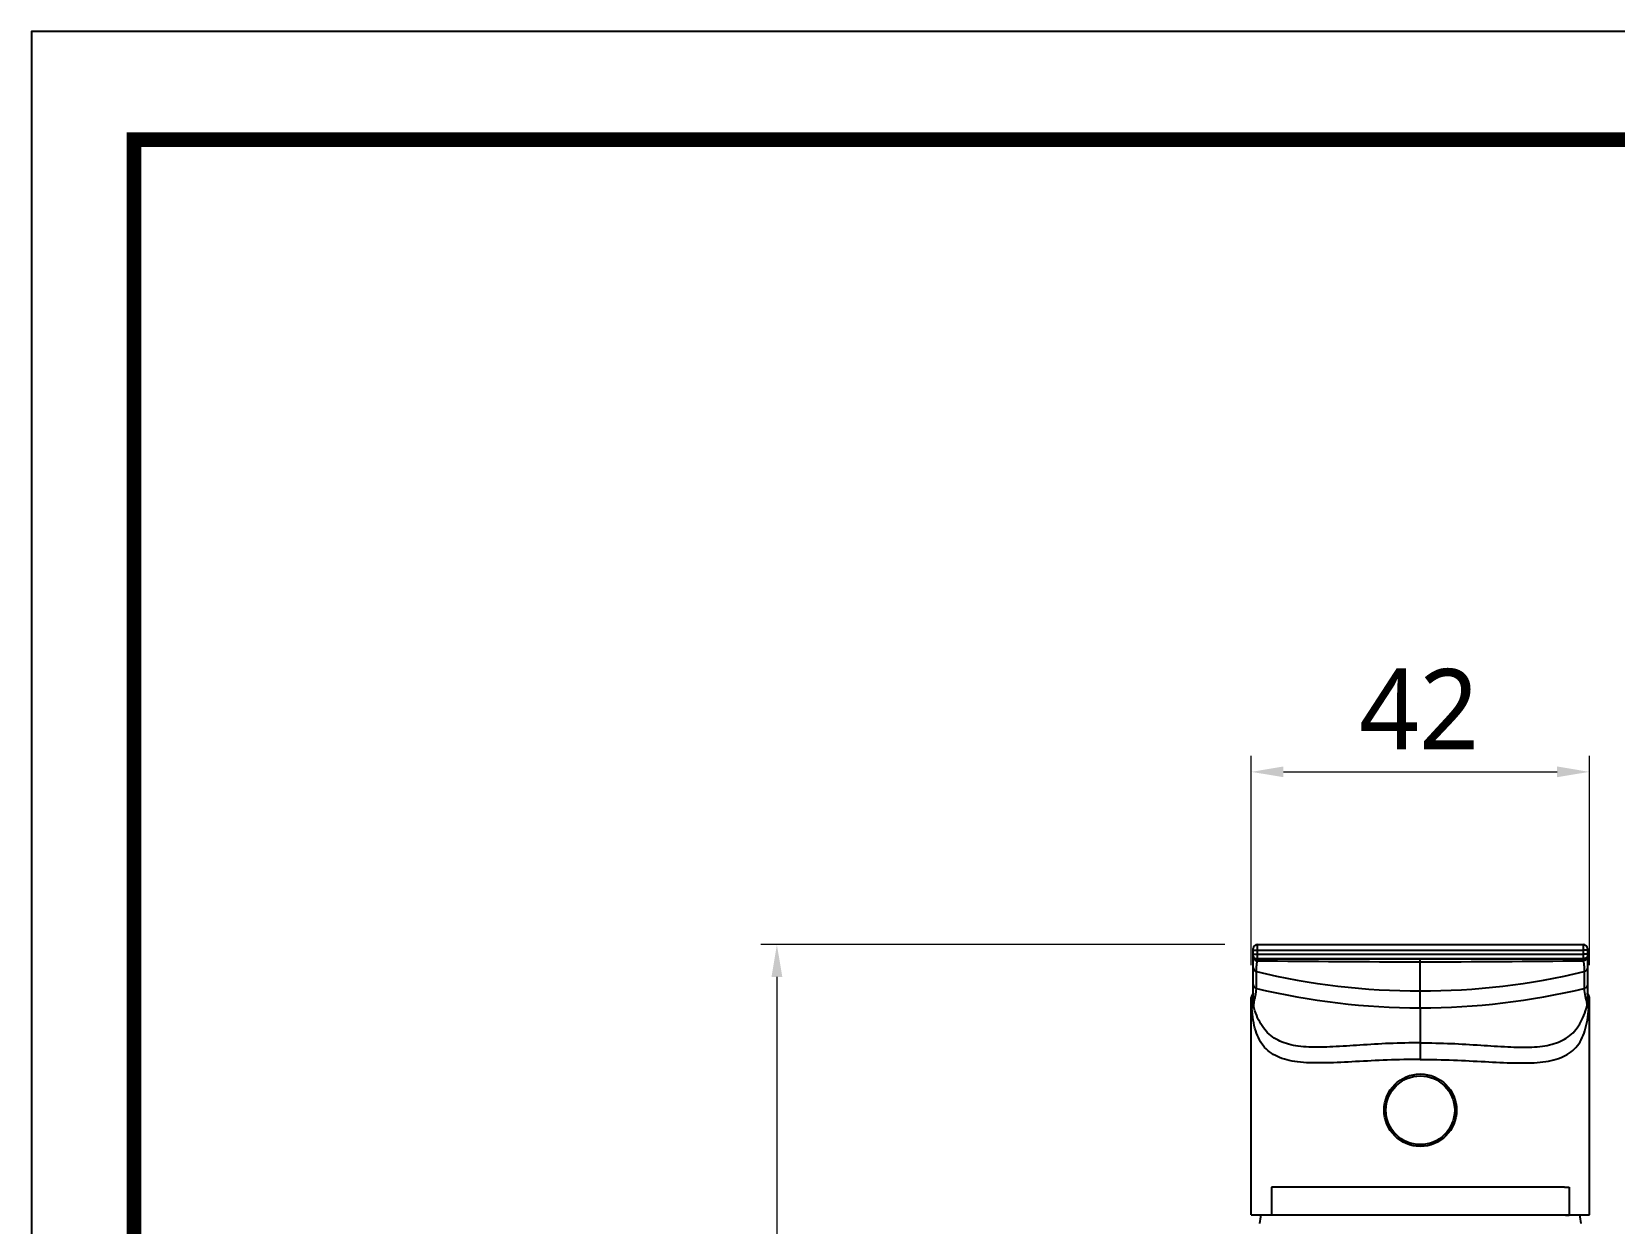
# Model space of a CAD drawing. Extents: x 1723 to 2513, y 4681 to 5260.
# Drawn here: x 1723 to 1919.6, y 5111.9 to 5259.9 of the extents above; entities that cross this region are included whole.
import ezdxf

# ---------------------------------------------------------------- set-up
doc = ezdxf.new("R2010")
doc.units = 0
doc.header["$LTSCALE"] = 30
doc.header["$MEASUREMENT"] = 0
doc.header["$PDMODE"] = 3
doc.header["$PDSIZE"] = -10
doc.layers.get('0').update_dxf_attribs({"linetype": 'CONTINUOUS'})
doc.layers.get('DEFPOINTS').update_dxf_attribs({"linetype": 'CONTINUOUS'})
for name, color, linetype in [('80N81051_DXF_CONTINUOUS_LINE', 7, 'CONTINUOUS'), ('80P35VVD2_DXF_CONTINUOUS_LINE', 7, 'CONTINUOUS'), ('8ZG168060_DXF_CONTINUOUS_LINE', 7, 'CONTINUOUS')]:
    doc.layers.add(name, color=color, linetype=linetype)
doc.styles.add('Daelim Dimension', font='NanumGothic.ttf')
doc.dimstyles.new('DEFAULT', dxfattribs={"dimscale": 2, "dimtxt": 2, "dimasz": 2, "dimexe": 0, "dimexo": 2, "dimgap": 1, "dimtad": 1, "dimdec": 1, "dimzin": 9, "dimdsep": 46, "dimtxsty": 'Daelim Dimension', "dimcen": 0.5, "dimclrd": 252, "dimclre": 252, "dimclrt": 3, "dimadec": 1, "dimazin": 0, "dimtfac": 1, "dimtdec": 1, "dimtix": 1, "dimtmove": 0, "dimatfit": 3, "dimfxl": 0, "dimtolj": 1, "dimtzin": 1, "dimlwd": 9, "dimlwe": 9, "dimarcsym": 0})

# ---------------------------------------------------------------- blocks, each defined once
blk = doc.blocks.new('*D18')
at = {"color": 5, "lineweight": 9, "ltscale": 0.5}
for p, q in [((1874.54, 5143.96), (1874.54, 5169.96)), ((1916.54, 5143.96), (1916.54, 5169.96)), ((1878.54, 5167.96), (1912.54, 5167.96))]:
    blk.add_line(p, q, dxfattribs=at)
at = {"color": 5, "ltscale": 0.5}
for points in [[(1878.54, 5168.63), (1878.54, 5167.3), (1874.54, 5167.96)], [(1912.54, 5168.63), (1912.54, 5167.3), (1916.54, 5167.96)]]:
    blk.add_solid(points, dxfattribs=at)
at = {"layer": 'DEFPOINTS', "color": 0, "ltscale": 0.5}
for p in [(1916.54, 5167.96), (1874.54, 5139.96), (1916.54, 5139.96)]:
    blk.add_point(p, dxfattribs=at)
at = {"color": 7, "ltscale": 0.5, "insert": (1895.38, 5180.75), "char_height": 10, "width": 17.4167, "attachment_point": 2, "style": 'Daelim Dimension'}
blk.add_mtext('\\A1;42', dxfattribs=at)
blk = doc.blocks.new('*D20')
at = {"color": 5, "lineweight": 9, "ltscale": 0.5}
for p, q in [((1871.26, 5146.49), (1813.6, 5146.49)), ((1815.6, 5142.49), (1815.6, 4855.86)), ((1866.51, 4851.86), (1813.6, 4851.86))]:
    blk.add_line(p, q, dxfattribs=at)
at = {"color": 5, "ltscale": 0.5}
for points in [[(1814.93, 5142.49), (1816.27, 5142.49), (1815.6, 5146.49)], [(1814.93, 4855.86), (1816.27, 4855.86), (1815.6, 4851.86)]]:
    blk.add_solid(points, dxfattribs=at)
at = {"layer": 'DEFPOINTS', "color": 0, "ltscale": 0.5}
for p in [(1875.26, 5146.49), (1815.6, 4851.86), (1870.51, 4851.86)]:
    blk.add_point(p, dxfattribs=at)
at = {"color": 7, "ltscale": 0.5, "insert": (1802.71, 4999.09), "char_height": 10, "width": 39.1667, "attachment_point": 2, "rotation": 90, "style": 'Daelim Dimension'}
blk.add_mtext('\\A1;295', dxfattribs=at)

msp = doc.modelspace()

# ---------------------------------------------------------------- linework, layer by layer
at = {"ltscale": 0.5}
msp.add_lwpolyline([(1723.01, 4681.18), (2512.89, 4681.18), (2512.89, 5259.94), (1723.01, 5259.94)], close=True, dxfattribs=at)
at = {"color": 5, "linetype": 'ByBlock', "lineweight": 200, "const_width": 1.82}
msp.add_lwpolyline([(1735.71, 4705.96), (2500.11, 4705.96), (2500.11, 5246.5), (1735.71, 5246.5)], close=True, dxfattribs=at)
at = {"layer": '80N81051_DXF_CONTINUOUS_LINE', "color": 7, "linetype": 'Continuous'}
msp.add_circle((1895.54, 5125.92), 4.5, dxfattribs=at)
at = {"layer": '80N81051_DXF_CONTINUOUS_LINE', "color": 9, "linetype": 'Continuous'}
msp.add_circle((1895.54, 5125.92), 4.27, dxfattribs=at)
at = {"layer": '80P35VVD2_DXF_CONTINUOUS_LINE', "color": 7, "linetype": 'Continuous'}
for p, q in [((1874.79, 5139.01), (1874.79, 5146)), ((1875.29, 5146.5), (1915.79, 5146.5)), ((1916.29, 5146), (1916.29, 5139.01)), ((1874.63, 5140.26), (1874.55, 5140.07)), ((1874.75, 5140.43), (1874.63, 5140.26)), ((1874.79, 5140.47), (1874.75, 5140.43)), ((1874.75, 5140.43), (1874.75, 5140.43)), ((1874.79, 5140.48), (1874.79, 5140.47)), ((1916.29, 5140.47), (1916.29, 5140.48)), ((1916.33, 5140.43), (1916.29, 5140.47)), ((1916.45, 5140.26), (1916.33, 5140.43)), ((1916.33, 5140.43), (1916.33, 5140.43)), ((1916.52, 5140.07), (1916.45, 5140.26)), ((1874.55, 5140.07), (1874.54, 5139.93)), ((1874.54, 5112.92), (1874.54, 5139.93)), ((1916.54, 5139.93), (1916.52, 5140.07)), ((1916.54, 5112.92), (1916.54, 5139.93)), ((1874.54, 5112.92), (1916.54, 5112.92))]:
    msp.add_line(p, q, dxfattribs=at)
at = {"layer": '80P35VVD2_DXF_CONTINUOUS_LINE', "color": 9, "linetype": 'Continuous'}
for p, q in [((1875.29, 5144.74), (1875.29, 5146.5)), ((1915.79, 5146.5), (1915.79, 5144.74)), ((1875.29, 5145.81), (1915.79, 5145.81)), ((1875.29, 5145.31), (1915.79, 5145.31)), ((1875.29, 5144.74), (1915.79, 5144.74)), ((1875.17, 5141.04), (1875.17, 5143.15)), ((1915.9, 5143.15), (1915.9, 5141.04)), ((1874.61, 5140.08), (1874.61, 5138.58)), ((1916.46, 5138.58), (1916.46, 5140.08)), ((1874.8, 5138.89), (1874.8, 5138.89)), ((1895.54, 5138.64), (1895.54, 5132.23)), ((1916.26, 5139.01), (1916.26, 5139.01)), ((1916.27, 5138.89), (1916.27, 5138.89))]:
    msp.add_line(p, q, dxfattribs=at)
at = {"layer": '80P35VVD2_DXF_CONTINUOUS_LINE', "color": 40, "linetype": 'Continuous'}
msp.add_line((1916.29, 5144.74), (1874.79, 5144.74), dxfattribs=at)
at = {"layer": '80P35VVD2_DXF_CONTINUOUS_LINE', "color": 4, "linetype": 'Continuous'}
for q in [(1895.54, 5144.74), (1895.54, 5132.22)]:
    msp.add_line((1895.54, 5138.64), q, dxfattribs=at)
at = {"layer": '80P35VVD2_DXF_CONTINUOUS_LINE', "color": 7, "linetype": 'Continuous'}
for centre, start, end in [((1875.29, 5146), 90, 180), ((1915.79, 5146), 0, 90)]:
    msp.add_arc(centre, 0.5, start, end, dxfattribs=at)
at = {"layer": '80P35VVD2_DXF_CONTINUOUS_LINE', "color": 9, "linetype": 'Continuous'}
for centre, radius, start, end in [((1895.54, 5228.43), 87.69, 256.5696, 283.4304), ((1875.11, 5140.09), 0.495, 136.1765, 180.4667), ((1895.55, 5226.43), 87.78, 256.5768, 269.9928), ((1895.53, 5226.43), 87.78, 270.0072, 283.4232), ((1916.68, 5140.45), 0.392, 180.0036, 184.2431), ((1915.97, 5140.09), 0.495, 359.5333, 43.8249), ((1875.29, 5139.02), 0.497, 180.0333, 194.9677), ((1875.28, 5139.01), 0.497, 180.0324, 194.8348), ((1878.01, 5138.61), 3.22, 170.7223, 174.9661), ((1878.28, 5138.56), 3.5, 168.4677, 170.6592), ((1913.1, 5138.61), 3.19, 7.269, 10.0075), ((1913, 5138.6), 3.28, 5.0445, 7.1669), ((1915.79, 5139.02), 0.497, 345.0323, 359.9667), ((1915.79, 5139.01), 0.497, 345.1652, 359.9676)]:
    msp.add_arc(centre, radius, start, end, dxfattribs=at)
for points, knots in [([(1874.79, 5145.77), (1874.79, 5145.77), (1874.8, 5145.78), (1874.83, 5145.79), (1874.88, 5145.79), (1874.97, 5145.8), (1875.11, 5145.81), (1875.22, 5145.81), (1875.29, 5145.81)], [0, 0, 0, 0, 0.025392, 0.083896, 0.176565, 0.300157, 0.621516, 1, 1, 1, 1]), ([(1874.79, 5145.27), (1874.79, 5145.27), (1874.8, 5145.28), (1874.83, 5145.29), (1874.88, 5145.29), (1874.97, 5145.3), (1875.11, 5145.31), (1875.22, 5145.31), (1875.29, 5145.31)], [0, 0, 0, 0, 0.025392, 0.083896, 0.176565, 0.300157, 0.621516, 1, 1, 1, 1]), ([(1874.79, 5145.08), (1874.79, 5145.05), (1874.8, 5145), (1874.82, 5144.96), (1874.83, 5144.95)], [0, 0, 0, 0, 0.739092, 1, 1, 1, 1]), ([(1874.79, 5144.99), (1874.79, 5144.87), (1874.89, 5144.6), (1875.16, 5144.5), (1875.28, 5144.5)], [0, 0, 0, 0, 0.498992, 1, 1, 1, 1]), ([(1874.83, 5144.95), (1874.85, 5144.92), (1874.97, 5144.79), (1875.15, 5144.74), (1875.29, 5144.74)], [0, 0, 0, 0, 0.218364, 1, 1, 1, 1]), ([(1875.17, 5143.15), (1875.17, 5143.36), (1875.19, 5143.69), (1875.23, 5144.14), (1875.26, 5144.38), (1875.28, 5144.5)], [0, 0, 0, 0, 0.480324, 0.732254, 1, 1, 1, 1]), ([(1875.28, 5144.5), (1875.29, 5144.52), (1875.29, 5144.6), (1875.29, 5144.69), (1875.29, 5144.74)], [0, 0, 0, 0, 0.319579, 1, 1, 1, 1]), ([(1916.29, 5145.77), (1916.29, 5145.77), (1916.27, 5145.78), (1916.25, 5145.79), (1916.2, 5145.79), (1916.11, 5145.8), (1915.97, 5145.81), (1915.85, 5145.81), (1915.79, 5145.81)], [0, 0, 0, 0, 0.025392, 0.083896, 0.176565, 0.300157, 0.621516, 1, 1, 1, 1]), ([(1916.29, 5145.27), (1916.29, 5145.27), (1916.27, 5145.28), (1916.25, 5145.29), (1916.2, 5145.29), (1916.11, 5145.3), (1915.97, 5145.31), (1915.85, 5145.31), (1915.79, 5145.31)], [0, 0, 0, 0, 0.025392, 0.083896, 0.176565, 0.300157, 0.621516, 1, 1, 1, 1]), ([(1916.29, 5144.99), (1916.29, 5144.87), (1916.18, 5144.6), (1915.92, 5144.5), (1915.79, 5144.5)], [0, 0, 0, 0, 0.498992, 1, 1, 1, 1]), ([(1916.25, 5144.95), (1916.23, 5144.92), (1916.11, 5144.79), (1915.92, 5144.74), (1915.79, 5144.74)], [0, 0, 0, 0, 0.218382, 1, 1, 1, 1]), ([(1915.79, 5144.74), (1915.79, 5144.69), (1915.79, 5144.6), (1915.79, 5144.52), (1915.79, 5144.5)], [0, 0, 0, 0, 0.68029, 1, 1, 1, 1]), ([(1915.79, 5144.5), (1915.82, 5144.38), (1915.84, 5144.14), (1915.89, 5143.69), (1915.9, 5143.36), (1915.9, 5143.15)], [0, 0, 0, 0, 0.267746, 0.519676, 1, 1, 1, 1]), ([(1916.29, 5145.08), (1916.29, 5145.05), (1916.28, 5145), (1916.26, 5144.96), (1916.25, 5144.95)], [0, 0, 0, 0, 0.739101, 1, 1, 1, 1]), ([(1874.79, 5143.63), (1874.79, 5143.52), (1874.86, 5143.3), (1875.07, 5143.17), (1875.17, 5143.15)], [0, 0, 0, 0, 0.499425, 1, 1, 1, 1]), ([(1916.29, 5143.63), (1916.29, 5143.52), (1916.21, 5143.3), (1916.01, 5143.17), (1915.9, 5143.15)], [0, 0, 0, 0, 0.499425, 1, 1, 1, 1]), ([(1874.61, 5140.08), (1874.6, 5140.07), (1874.56, 5140.03), (1874.54, 5139.97), (1874.54, 5139.93)], [0, 0, 0, 0, 0.291773, 1, 1, 1, 1]), ([(1874.7, 5140.2), (1874.7, 5140.19), (1874.67, 5140.15), (1874.64, 5140.11), (1874.61, 5140.08)], [0, 0, 0, 0, 0.237196, 1, 1, 1, 1]), ([(1874.76, 5140.32), (1874.76, 5140.31), (1874.74, 5140.27), (1874.72, 5140.22), (1874.7, 5140.2)], [0, 0, 0, 0, 0.239003, 1, 1, 1, 1]), ([(1874.79, 5141.53), (1874.79, 5141.42), (1874.86, 5141.19), (1875.07, 5141.07), (1875.17, 5141.04)], [0, 0, 0, 0, 0.499425, 1, 1, 1, 1]), ([(1874.86, 5139.26), (1874.89, 5139.39), (1874.96, 5139.68), (1875.11, 5140.27), (1875.17, 5140.73), (1875.17, 5141.04)], [0, 0, 0, 0, 0.231578, 0.48729, 1, 1, 1, 1]), ([(1916.29, 5141.53), (1916.29, 5141.42), (1916.21, 5141.19), (1916.01, 5141.07), (1915.9, 5141.04)], [0, 0, 0, 0, 0.499426, 1, 1, 1, 1]), ([(1915.9, 5141.04), (1915.9, 5140.71), (1915.97, 5140.22), (1916.14, 5139.61), (1916.21, 5139.31), (1916.23, 5139.16)], [0, 0, 0, 0, 0.517208, 0.771851, 1, 1, 1, 1]), ([(1916.36, 5140.22), (1916.35, 5140.23), (1916.33, 5140.27), (1916.31, 5140.31), (1916.3, 5140.34)], [0, 0, 0, 0, 0.261756, 1, 1, 1, 1]), ([(1916.46, 5140.08), (1916.45, 5140.09), (1916.42, 5140.14), (1916.38, 5140.18), (1916.36, 5140.22)], [0, 0, 0, 0, 0.265942, 1, 1, 1, 1]), ([(1916.54, 5139.93), (1916.54, 5139.94), (1916.53, 5140), (1916.49, 5140.05), (1916.46, 5140.08)], [0, 0, 0, 0, 0.2227, 1, 1, 1, 1]), ([(1874.61, 5138.58), (1874.67, 5138.64), (1874.75, 5138.78), (1874.79, 5138.94), (1874.79, 5139.01)], [0, 0, 0, 0, 0.531499, 1, 1, 1, 1]), ([(1874.61, 5138.58), (1874.64, 5138.6), (1874.73, 5138.69), (1874.79, 5138.8), (1874.8, 5138.89)], [0, 0, 0, 0, 0.299658, 1, 1, 1, 1]), ([(1895.54, 5132.23), (1894.17, 5132.23), (1891.48, 5132.17), (1887.58, 5131.96), (1884.5, 5131.79), (1882.22, 5131.78), (1880.69, 5131.85), (1879.3, 5132.05), (1878.07, 5132.41), (1877.02, 5132.95), (1876.15, 5133.7), (1875.5, 5134.67), (1875.04, 5135.82), (1874.75, 5137.15), (1874.65, 5138.09), (1874.61, 5138.58)], [0, 0, 0, 0, 0.164408, 0.322526, 0.46814, 0.534486, 0.595692, 0.651431, 0.701924, 0.748278, 0.792689, 0.837978, 0.886755, 0.940613, 1, 1, 1, 1]), ([(1895.54, 5134.29), (1894.26, 5134.29), (1891.75, 5134.24), (1888.13, 5134.01), (1885.28, 5133.82), (1883.17, 5133.74), (1881.73, 5133.75), (1880.4, 5133.85), (1879.19, 5134.08), (1878.11, 5134.45), (1877.15, 5134.99), (1876.35, 5135.73), (1875.69, 5136.64), (1875.18, 5137.71), (1874.92, 5138.48), (1874.8, 5138.89)], [0, 0, 0, 0, 0.165684, 0.323398, 0.468273, 0.534712, 0.596633, 0.653834, 0.706461, 0.755218, 0.801516, 0.847317, 0.894666, 0.945255, 1, 1, 1, 1]), ([(1895.54, 5134.29), (1896.82, 5134.29), (1899.32, 5134.24), (1902.94, 5134.01), (1905.79, 5133.82), (1907.91, 5133.74), (1909.35, 5133.75), (1910.67, 5133.85), (1911.88, 5134.08), (1912.97, 5134.45), (1913.92, 5134.99), (1914.73, 5135.73), (1915.38, 5136.64), (1915.89, 5137.71), (1916.15, 5138.48), (1916.27, 5138.89)], [0, 0, 0, 0, 0.165684, 0.323398, 0.468273, 0.534712, 0.596633, 0.653834, 0.706461, 0.755218, 0.801516, 0.847317, 0.894666, 0.945255, 1, 1, 1, 1]), ([(1895.54, 5132.23), (1896.91, 5132.23), (1899.6, 5132.17), (1903.5, 5131.96), (1906.58, 5131.79), (1908.86, 5131.78), (1910.39, 5131.85), (1911.77, 5132.05), (1913, 5132.41), (1914.06, 5132.95), (1914.92, 5133.7), (1915.58, 5134.67), (1916.03, 5135.82), (1916.32, 5137.15), (1916.43, 5138.09), (1916.46, 5138.58)], [0, 0, 0, 0, 0.164408, 0.322526, 0.46814, 0.534486, 0.595692, 0.651431, 0.701924, 0.748278, 0.792689, 0.837978, 0.886755, 0.940613, 1, 1, 1, 1]), ([(1916.27, 5138.89), (1916.27, 5138.86), (1916.3, 5138.74), (1916.39, 5138.64), (1916.46, 5138.58)], [0, 0, 0, 0, 0.213595, 1, 1, 1, 1]), ([(1916.29, 5139.01), (1916.29, 5138.94), (1916.32, 5138.78), (1916.41, 5138.64), (1916.46, 5138.58)], [0, 0, 0, 0, 0.468497, 1, 1, 1, 1])]:
    msp.add_open_spline(points, degree=3, knots=knots, dxfattribs=at)
for points in [[(1875.28, 5144.5), (1882.03, 5144.42), (1895.54, 5144.31), (1909.04, 5144.42), (1915.79, 5144.5)], [(1874.79, 5140.45), (1874.79, 5140.41), (1874.78, 5140.36), (1874.76, 5140.32)], [(1916.3, 5140.34), (1916.3, 5140.37), (1916.29, 5140.4), (1916.29, 5140.42)]]:
    msp.add_open_spline(points, degree=3, dxfattribs=at)
at = {"layer": '8ZG168060_DXF_CONTINUOUS_LINE', "color": 6, "linetype": 'Continuous'}
for p, q in [((1877.04, 5116.36), (1877.04, 5112.86)), ((1877.64, 5116.36), (1877.04, 5116.36)), ((1913.44, 5116.36), (1914.04, 5116.36)), ((1914.04, 5116.36), (1914.04, 5112.86)), ((1877.49, 5112.86), (1877.04, 5112.86)), ((1913.59, 5112.86), (1914.04, 5112.86))]:
    msp.add_line(p, q, dxfattribs=at)
at = {"layer": '8ZG168060_DXF_CONTINUOUS_LINE', "color": 7, "linetype": 'Continuous'}
for p, q in [((1913.44, 5116.36), (1877.64, 5116.36)), ((1913.59, 5112.86), (1877.49, 5112.86))]:
    msp.add_line(p, q, dxfattribs=at)
for centre, start, end in [((1899.3, 5108.47), 169.3079, 171.8873), ((1891.78, 5108.47), 8.1127, 10.6921)]:
    msp.add_arc(centre, 24, start, end, dxfattribs=at)

# ---------------------------------------------------------------- dimensions: what is measured, and where the dimension line sits
at = {"color": 5, "ltscale": 0.5}
dim = msp.add_linear_dim(base=(1916.54, 5167.96), p1=(1874.54, 5139.96), p2=(1916.54, 5139.96), dimstyle='DEFAULT', override={"dimtxt": 5, "dimexe": 1, "dimdec": 0, "dimclrd": 5, "dimclre": 5, "dimclrt": 7}, dxfattribs=at)
dim.commit()
dim.dimension.update_dxf_attribs({"geometry": '*D18', "text_midpoint": (1895.38, 5167.96), "dimtype": 160})
dim = msp.add_linear_dim(base=(1815.6, 4851.86), p1=(1875.26, 5146.49), p2=(1870.51, 4851.86), angle=270, dimstyle='DEFAULT', override={"dimtxt": 5, "dimexe": 1, "dimdec": 0, "dimclrd": 5, "dimclre": 5, "dimclrt": 7}, dxfattribs=at)
dim.commit()
dim.dimension.update_dxf_attribs({"geometry": '*D20', "text_midpoint": (1815.6, 4999.09), "dimtype": 160})

doc.saveas('drawing.dxf')
